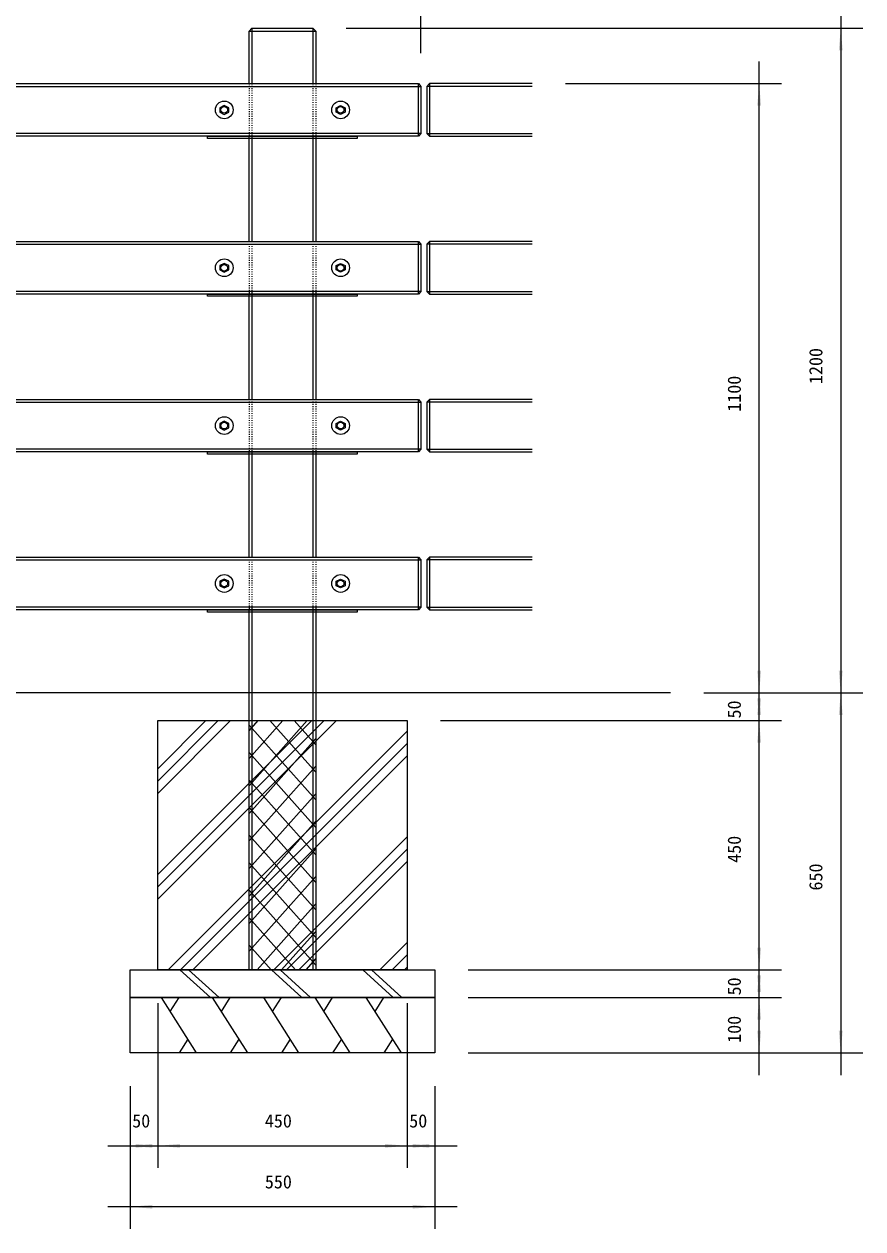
# Model space of a CAD drawing. Units: millimetres, scale not verified. Extents: x -3900 to 3900, y -2750 to 2750.
# Drawn here: x -690 to 824, y -686 to 1489 of the extents above; entities that cross this region are included whole.
import ezdxf
from ezdxf.enums import TextEntityAlignment as Align

# ---------------------------------------------------------------- set-up
doc = ezdxf.new("R2010")
doc.units = ezdxf.units.MM
doc.header["$LTSCALE"] = 20
doc.linetypes.add('USER5', pattern=[0.208282, 0.069427, -0.138855])
doc.layers.add('0-1_IMPORTED', color=30, linetype='Continuous', lineweight=18)
doc.styles.add('ＭＳ ゴシック', font='')
doc.styles.get('ＭＳ ゴシック').set_extended_font_data('MS Gothic')

msp = doc.modelspace()

# ---------------------------------------------------------------- linework, layer by layer
at = {"layer": '0-1_IMPORTED', "color": 1}
for p, q in [((26.5, 1436.73), (26.5, 1984.38)), ((784, 1521.73), (784, 1481.73)), ((-108.5, 1481.73), (824, 1481.73)), ((784, 1481.73), (784, 281.73)), ((636.83, 1381.73), (636.83, 1421.73)), ((287, 1381.73), (676.83, 1381.73)), ((636.83, 281.73), (636.83, 1381.73)), ((636.83, 281.73), (636.83, 321.73)), ((784, 321.73), (784, 281.73)), ((537, 281.73), (676.83, 281.73)), ((537, 281.73), (676.83, 281.73)), ((537, 281.73), (824, 281.73)), ((537, 281.73), (824, 281.73)), ((636.83, 231.73), (636.83, 281.73)), ((636.83, 241.73), (636.83, 281.73)), ((636.83, 231.73), (636.83, 271.73)), ((784, 281.73), (784, 241.73)), ((784, 281.73), (784, -368.27)), ((61.5, 231.73), (676.83, 231.73)), ((61.5, 231.73), (676.83, 231.73)), ((636.83, -218.27), (636.83, 231.73)), ((636.83, 191.73), (636.83, 231.73)), ((636.83, -218.27), (636.83, -178.27)), ((111.5, -218.27), (676.83, -218.27)), ((111.5, -218.27), (676.83, -218.27)), ((636.83, -268.27), (636.83, -218.27)), ((636.83, -258.27), (636.83, -218.27)), ((636.83, -268.27), (636.83, -228.27)), ((-448.5, -278.27), (-448.5, -576)), ((-448.5, -278.27), (-448.5, -576)), ((1.5, -278.27), (1.5, -576)), ((1.5, -278.27), (1.5, -576)), ((111.5, -268.27), (676.83, -268.27)), ((111.5, -268.27), (676.83, -268.27)), ((636.83, -368.27), (636.83, -268.27)), ((636.83, -308.27), (636.83, -268.27)), ((111.5, -368.27), (676.83, -368.27)), ((111.5, -368.27), (824, -368.27)), ((636.83, -408.27), (636.83, -368.27)), ((784, -368.27), (784, -408.27)), ((-498.5, -428.27), (-498.5, -576)), ((-498.5, -428.27), (-498.5, -686)), ((51.5, -428.27), (51.5, -576)), ((51.5, -428.27), (51.5, -686)), ((-538.5, -536), (-498.5, -536)), ((-498.5, -536), (-448.5, -536)), ((-488.5, -536), (-448.5, -536)), ((-448.5, -536), (-408.5, -536)), ((-448.5, -536), (1.5, -536)), ((-38.5, -536), (1.5, -536)), ((1.5, -536), (41.5, -536)), ((1.5, -536), (51.5, -536)), ((51.5, -536), (91.5, -536)), ((-498.5, -646), (-538.5, -646)), ((51.5, -646), (-498.5, -646)), ((91.5, -646), (51.5, -646))]:
    msp.add_line(p, q, dxfattribs=at)
at = {"layer": '0-1_IMPORTED'}
for p, q in [((-278.5, 1481.73), (-278.5, 1381.73)), ((-168.5, 1481.73), (-168.5, 1381.73)), ((-283.5, 1476.73), (-163.5, 1476.73)), ((-1663.5, 1376.73), (26.5, 1376.73)), ((21.5, 1381.73), (21.5, 1286.73)), ((227, 1376.73), (37, 1376.73)), ((42, 1381.73), (42, 1286.73)), ((26.5, 1291.73), (-1663.5, 1291.73)), ((-283.5, 1096.73), (-283.5, 1286.73)), ((-278.5, 1286.73), (-278.5, 1096.73)), ((-168.5, 1286.73), (-168.5, 1096.73)), ((-163.5, 1286.73), (-163.5, 1096.73)), ((37, 1291.73), (227, 1291.73)), ((-1663.5, 1091.73), (26.5, 1091.73)), ((21.5, 1096.73), (21.5, 1001.73)), ((227, 1091.73), (37, 1091.73)), ((42, 1096.73), (42, 1001.73)), ((26.5, 1006.73), (-1663.5, 1006.73)), ((-283.5, 811.73), (-283.5, 1001.73)), ((-278.5, 1001.73), (-278.5, 811.73)), ((-168.5, 1001.73), (-168.5, 811.73)), ((-163.5, 1001.73), (-163.5, 811.73)), ((37, 1006.73), (227, 1006.73)), ((-1663.5, 806.73), (26.5, 806.73)), ((21.5, 811.73), (21.5, 716.73)), ((227, 806.73), (37, 806.73)), ((42, 811.73), (42, 716.73)), ((26.5, 721.73), (-1663.5, 721.73)), ((37, 721.73), (227, 721.73)), ((-283.5, 526.73), (-283.5, 716.73)), ((-278.5, 716.73), (-278.5, 526.73)), ((-168.5, 716.73), (-168.5, 526.73)), ((-163.5, 716.73), (-163.5, 526.73)), ((21.5, 526.73), (21.5, 431.73)), ((42, 526.73), (42, 431.73)), ((-1663.5, 521.73), (26.5, 521.73)), ((227, 521.73), (37, 521.73)), ((26.5, 436.73), (-1663.5, 436.73)), ((37, 436.73), (227, 436.73)), ((-278.5, 431.73), (-278.5, -218.27)), ((-168.5, 431.73), (-168.5, -218.27)), ((477, 281.73), (-2423.5, 281.73)), ((-448.5, 100.23), (-317, 231.73)), ((-448.5, -90.69), (-126.08, 231.73)), ((-448.5, 122.5), (-339.27, 231.73)), ((-448.5, -68.42), (-148.35, 231.73)), ((-448.5, 144.78), (-361.54, 231.73)), ((-448.5, -46.14), (-170.62, 231.73)), ((-283.5, 213.27), (-267.09, 231.73)), ((-283.5, 163.55), (-222.89, 231.73)), ((-283.5, 113.83), (-178.7, 231.73)), ((-163.5, 88.73), (-283.5, 223.73)), ((-163.5, 138.45), (-246.42, 231.73)), ((-163.5, 188.17), (-202.22, 231.73)), ((-429.71, -218.27), (1.5, 212.94)), ((-283.5, 64.11), (-163.5, 199.11)), ((-407.43, -218.27), (1.5, 190.67)), ((-385.16, -218.27), (1.5, 168.39)), ((-163.5, 39.01), (-283.5, 174.01)), ((-283.5, 14.4), (-163.5, 149.4)), ((-163.5, -10.7), (-283.5, 124.3)), ((-283.5, -35.32), (-163.5, 99.68)), ((-163.5, -60.42), (-283.5, 74.58)), ((-283.5, -85.04), (-163.5, 49.96)), ((-163.5, -110.14), (-283.5, 24.86)), ((-238.79, -218.27), (1.5, 22.02)), ((-283.5, -134.76), (-163.5, 0.24)), ((-216.51, -218.27), (1.5, -0.25)), ((-163.5, -159.86), (-283.5, -24.86)), ((-194.24, -218.27), (1.5, -22.53)), ((-283.5, -184.48), (-163.5, -49.48)), ((-163.5, -209.58), (-283.5, -74.58)), ((-269.34, -218.27), (-163.5, -99.2)), ((-199.97, -218.27), (-283.5, -124.3)), ((-225.15, -218.27), (-163.5, -148.92)), ((-244.16, -218.27), (-283.5, -174.01)), ((-47.87, -218.27), (1.5, -168.9)), ((-25.59, -218.27), (1.5, -191.17)), ((-180.95, -218.27), (-163.5, -198.63)), ((-3.32, -218.27), (1.5, -213.45)), ((-408.46, -218.27), (-353.46, -268.27)), ((-392.9, -218.27), (-337.9, -268.27)), ((-243.46, -218.27), (-188.46, -268.27)), ((-227.9, -218.27), (-172.9, -268.27)), ((-78.46, -218.27), (-23.46, -268.27)), ((-62.9, -218.27), (-7.9, -268.27)), ((-378.46, -368.27), (-441.97, -268.27)), ((-426.09, -293.27), (-410.21, -268.27)), ((-286.06, -368.27), (-349.57, -268.27)), ((-333.69, -293.27), (-317.81, -268.27)), ((-193.66, -368.27), (-257.17, -268.27)), ((-241.29, -293.27), (-225.41, -268.27)), ((-101.26, -368.27), (-164.77, -268.27)), ((-148.89, -293.27), (-133.01, -268.27)), ((-8.86, -368.27), (-72.37, -268.27)), ((-56.49, -293.27), (-40.61, -268.27)), ((-394.34, -343.27), (-410.21, -368.27)), ((-301.94, -343.27), (-317.81, -368.27)), ((-209.54, -343.27), (-225.41, -368.27)), ((-117.14, -343.27), (-133.01, -368.27)), ((-24.74, -343.27), (-40.61, -368.27))]:
    msp.add_line(p, q, dxfattribs=at)
at = {"layer": '0-1_IMPORTED', "linetype": 'USER5'}
for p, q in [((-283.5, 1381.73), (-283.5, 1286.73)), ((-278.5, 1381.73), (-278.5, 1286.73)), ((-168.5, 1381.73), (-168.5, 1286.73)), ((-163.5, 1381.73), (-163.5, 1286.73)), ((-283.5, 1096.73), (-283.5, 1001.73)), ((-278.5, 1096.73), (-278.5, 1001.73)), ((-168.5, 1096.73), (-168.5, 1001.73)), ((-163.5, 1096.73), (-163.5, 1001.73)), ((-283.5, 811.73), (-283.5, 716.73)), ((-278.5, 811.73), (-278.5, 716.73)), ((-168.5, 811.73), (-168.5, 716.73)), ((-163.5, 811.73), (-163.5, 716.73)), ((-283.5, 526.73), (-283.5, 431.73)), ((-278.5, 526.73), (-278.5, 431.73)), ((-168.5, 526.73), (-168.5, 431.73)), ((-163.5, 526.73), (-163.5, 431.73))]:
    msp.add_line(p, q, dxfattribs=at)
at = {"layer": '0-1_IMPORTED'}
for points in [[(-283.5, 1381.73), (-283.5, 1476.73), (-278.5, 1481.73), (-168.5, 1481.73), (-163.5, 1476.73), (-163.5, 1381.73)], [(-1663.5, 1381.73), (22.14, 1381.73), (26.5, 1376.73), (26.5, 1291.73), (22.14, 1286.73), (-1663.5, 1286.73)], [(227, 1381.73), (42, 1381.73), (37, 1376.73), (37, 1291.73), (42, 1286.73), (227, 1286.73)], [(-1663.5, 1096.73), (22.14, 1096.73), (26.5, 1091.73), (26.5, 1006.73), (22.14, 1001.73), (-1663.5, 1001.73)], [(227, 1096.73), (42, 1096.73), (37, 1091.73), (37, 1006.73), (42, 1001.73), (227, 1001.73)], [(-1663.5, 811.73), (22.14, 811.73), (26.5, 806.73), (26.5, 721.73), (22.14, 716.73), (-1663.5, 716.73)], [(227, 811.73), (42, 811.73), (37, 806.73), (37, 721.73), (42, 716.73), (227, 716.73)], [(-1663.5, 526.73), (22.14, 526.73), (26.5, 521.73), (26.5, 436.73), (22.14, 431.73), (-1663.5, 431.73)], [(227, 526.73), (42, 526.73), (37, 521.73), (37, 436.73), (42, 431.73), (227, 431.73)], [(-163.5, 431.73), (-163.5, -218.27), (-283.5, -218.27), (-283.5, 431.73)]]:
    msp.add_lwpolyline(points, dxfattribs=at)
for points in [[(-328.5, 1326.27), (-320.5, 1330.27), (-320.5, 1338.27), (-328.5, 1342.27), (-336.5, 1338.27), (-336.5, 1330.27)], [(-118.5, 1326.27), (-126.5, 1330.27), (-126.5, 1338.27), (-118.5, 1342.27), (-110.5, 1338.27), (-110.5, 1330.27)], [(-358.5, 1286.73), (-88.5, 1286.73), (-88.5, 1282.73), (-358.5, 1282.73)], [(-328.5, 1041.27), (-320.5, 1045.27), (-320.5, 1053.27), (-328.5, 1057.27), (-336.5, 1053.27), (-336.5, 1045.27)], [(-118.5, 1041.27), (-126.5, 1045.27), (-126.5, 1053.27), (-118.5, 1057.27), (-110.5, 1053.27), (-110.5, 1045.27)], [(-358.5, 1001.73), (-88.5, 1001.73), (-88.5, 997.73), (-358.5, 997.73)], [(-328.5, 756.27), (-320.5, 760.27), (-320.5, 768.27), (-328.5, 772.27), (-336.5, 768.27), (-336.5, 760.27)], [(-118.5, 756.27), (-126.5, 760.27), (-126.5, 768.27), (-118.5, 772.27), (-110.5, 768.27), (-110.5, 760.27)], [(-358.5, 716.73), (-88.5, 716.73), (-88.5, 712.73), (-358.5, 712.73)], [(-328.5, 471.27), (-320.5, 475.27), (-320.5, 483.27), (-328.5, 487.27), (-336.5, 483.27), (-336.5, 475.27)], [(-118.5, 471.27), (-126.5, 475.27), (-126.5, 483.27), (-118.5, 487.27), (-110.5, 483.27), (-110.5, 475.27)], [(-358.5, 431.73), (-88.5, 431.73), (-88.5, 427.73), (-358.5, 427.73)], [(-448.5, 231.73), (1.5, 231.73), (1.5, -218.27), (-448.5, -218.27)], [(-498.5, -218.27), (51.5, -218.27), (51.5, -268.27), (-498.5, -268.27)], [(-498.5, -268.27), (51.5, -268.27), (51.5, -368.27), (-498.5, -368.27)]]:
    msp.add_lwpolyline(points, close=True, dxfattribs=at)
for centre, radius in [((-328.5, 1334.27), 16), ((-118.5, 1334.27), 16), ((-328.5, 1334.27), 6), ((-118.5, 1334.27), 6), ((-328.5, 1049.27), 16), ((-328.5, 1049.27), 6), ((-118.5, 1049.27), 16), ((-118.5, 1049.27), 6), ((-328.5, 764.27), 16), ((-328.5, 764.27), 6), ((-118.5, 764.27), 16), ((-118.5, 764.27), 6), ((-328.5, 479.27), 16), ((-328.5, 479.27), 6), ((-118.5, 479.27), 16), ((-118.5, 479.27), 6)]:
    msp.add_circle(centre, radius, dxfattribs=at)
at = {"layer": '0-1_IMPORTED', "color": 1}
for points in [[(784, 1481.73), (787.5, 1441.74), (780.5, 1441.74)], [(636.83, 1381.73), (640.33, 1341.74), (633.33, 1341.74)], [(636.83, 281.73), (633.33, 321.73), (640.33, 321.73)], [(784, 281.73), (780.5, 321.73), (787.5, 321.73)], [(636.83, 281.73), (640.33, 241.74), (633.33, 241.74)], [(636.83, 231.73), (633.33, 271.73), (640.33, 271.73)], [(784, 281.73), (787.5, 241.74), (780.5, 241.74)], [(636.83, 231.73), (640.33, 191.74), (633.33, 191.74)], [(636.83, -218.27), (633.33, -178.27), (640.33, -178.27)], [(636.83, -218.27), (640.33, -258.26), (633.33, -258.26)], [(636.83, -268.27), (633.33, -228.27), (640.33, -228.27)], [(636.83, -268.27), (640.33, -308.26), (633.33, -308.26)], [(636.83, -368.27), (633.33, -328.27), (640.33, -328.27)], [(784, -368.27), (780.5, -328.27), (787.5, -328.27)], [(-498.5, -536), (-458.5, -532.5), (-458.5, -539.5)], [(-448.5, -536), (-488.5, -539.5), (-488.5, -532.5)], [(-448.5, -536), (-408.5, -532.5), (-408.5, -539.5)], [(1.5, -536), (-38.5, -539.5), (-38.5, -532.5)], [(1.5, -536), (41.5, -532.5), (41.5, -539.5)], [(51.5, -536), (11.5, -539.5), (11.5, -532.5)], [(-498.5, -646), (-458.5, -642.5), (-458.5, -649.5)], [(51.5, -646), (11.5, -649.5), (11.5, -642.5)]]:
    msp.add_solid(points, dxfattribs=at)

# ---------------------------------------------------------------- texts
at = {"layer": '0-1_IMPORTED', "color": 7, "style": 'ＭＳ ゴシック'}
for s, p in [('1200', (758.07, 839.4)), ('1100', (610.91, 789.4)), ('50', (610.91, 235.57)), ('450', (610.91, -25.02)), ('650', (758.07, -75.02)), ('50', (610.91, -264.43)), ('100', (610.91, -350.02))]:
    msp.add_text(s, height=23.88, rotation=90, dxfattribs=at).set_placement(p, align=Align.BOTTOM_LEFT)
for s, p in [('50', (-494.67, -510.07)), ('450', (-255.25, -510.07)), ('50', (5.33, -510.07)), ('550', (-255.25, -620.07))]:
    msp.add_text(s, height=23.88, dxfattribs=at).set_placement(p, align=Align.BOTTOM_LEFT)

doc.saveas('drawing.dxf')
